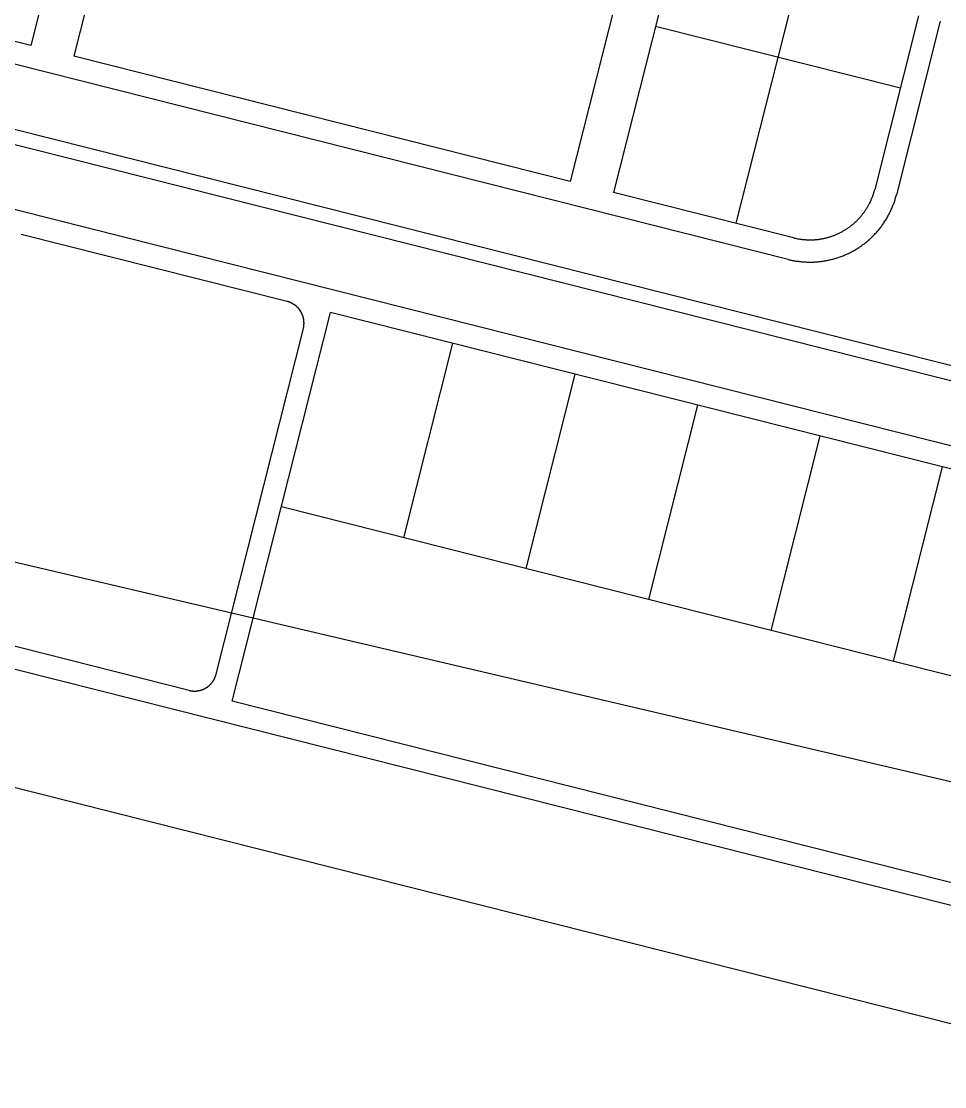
# Model space of a CAD drawing. Header units: metres. Extents: x 680594 to 684853, y 828874 to 830078.
# Drawn here: x 683105.9 to 683230.2, y 829385.3 to 829528.8 of the extents above; entities that cross this region are included whole.
import ezdxf

# ---------------------------------------------------------------- set-up
doc = ezdxf.new("R2010")
doc.units = ezdxf.units.M
doc.layers.add('PLOT_LINES', color=7, linetype='Continuous')

msp = doc.modelspace()

# ---------------------------------------------------------------- linework, layer by layer
at = {"layer": 'PLOT_LINES'}
for points in [[(683118.47, 829570.24), (683107.2, 829525.55)], [(683118.47, 829570.24), (683107.2, 829525.55)], [(683124.29, 829568.78), (683113.01, 829524.08)], [(683124.29, 829568.78), (683113.01, 829524.08)], [(683191.11, 829551.92), (683179.83, 829507.22)], [(683191.11, 829551.92), (683179.83, 829507.22)], [(683196.93, 829550.45), (683185.65, 829505.75)], [(683196.93, 829550.45), (683185.65, 829505.75)], [(683213.41, 829546.29), (683202.13, 829501.59)], [(683213.41, 829546.29), (683202.13, 829501.59)], [(683285.62, 829468.67), (683001.6, 829540.33)], [(683285.62, 829468.67), (683001.6, 829540.33)], [(683285.13, 829466.73), (683001.12, 829538.4)], [(683285.13, 829466.73), (683001.12, 829538.4)], [(683107.2, 829525.55), (683082.96, 829531.67)], [(683107.2, 829525.55), (683082.96, 829531.67)], [(683209.16, 829496.73), (683082.22, 829528.76)], [(683209.16, 829496.73), (683082.22, 829528.76)], [(683226.72, 829529.52), (683220.82, 829506.16)], [(683226.72, 829529.52), (683220.82, 829506.16)], [(683229.62, 829528.79), (683223.73, 829505.43)], [(683229.62, 829528.79), (683223.73, 829505.43)], [(683271.41, 829461.42), (683010.67, 829527.22)], [(683271.41, 829461.42), (683010.67, 829527.22)], [(683224.26, 829519.78), (683191.29, 829528.1)], [(683224.26, 829519.78), (683191.29, 829528.1)], [(683179.83, 829507.22), (683113.01, 829524.08)], [(683179.83, 829507.22), (683113.01, 829524.08)], [(682890.13, 829506.41), (683379.65, 829391.56)], [(682890.13, 829506.41), (683379.65, 829391.56)], [(683209.89, 829499.64), (683185.65, 829505.75)], [(683209.89, 829499.64), (683185.65, 829505.75)], [(683209.16, 829496.73), (683209.29, 829496.69), (683209.43, 829496.66), (683209.57, 829496.63), (683209.7, 829496.6), (683209.84, 829496.58), (683209.98, 829496.55), (683210.11, 829496.53), (683210.25, 829496.51), (683210.39, 829496.49), (683210.53, 829496.47), (683210.67, 829496.45), (683210.81, 829496.43), (683210.94, 829496.42), (683211.08, 829496.41), (683211.22, 829496.4), (683211.36, 829496.39), (683211.5, 829496.38), (683211.64, 829496.37), (683211.78, 829496.37), (683211.92, 829496.36), (683212.06, 829496.36), (683212.2, 829496.36), (683212.34, 829496.37), (683212.48, 829496.37), (683212.62, 829496.37), (683212.76, 829496.38), (683212.9, 829496.39), (683213.04, 829496.4), (683213.18, 829496.41), (683213.31, 829496.43), (683213.45, 829496.44), (683213.59, 829496.46), (683213.73, 829496.48), (683213.87, 829496.5), (683214.01, 829496.52), (683214.14, 829496.54), (683214.28, 829496.56), (683214.42, 829496.59), (683214.56, 829496.62), (683214.69, 829496.65), (683214.83, 829496.68), (683214.96, 829496.71), (683215.1, 829496.75), (683215.23, 829496.78), (683215.37, 829496.82), (683215.5, 829496.86), (683215.64, 829496.9), (683215.77, 829496.94), (683215.9, 829496.98), (683216.03, 829497.03), (683216.17, 829497.08), (683216.3, 829497.12), (683216.43, 829497.17), (683216.56, 829497.22), (683216.69, 829497.28), (683216.82, 829497.33), (683216.94, 829497.39), (683217.07, 829497.44), (683217.2, 829497.5), (683217.32, 829497.56), (683217.45, 829497.62), (683217.57, 829497.69), (683217.7, 829497.75), (683217.82, 829497.82), (683217.94, 829497.89), (683218.06, 829497.95), (683218.19, 829498.02), (683218.3, 829498.1), (683218.42, 829498.17), (683218.54, 829498.24), (683218.66, 829498.32), (683218.78, 829498.4), (683218.89, 829498.47), (683219.01, 829498.55), (683219.12, 829498.64), (683219.23, 829498.72), (683219.34, 829498.8), (683219.45, 829498.89), (683219.56, 829498.97), (683219.67, 829499.06), (683219.78, 829499.15), (683219.89, 829499.24), (683219.99, 829499.33), (683220.1, 829499.42), (683220.2, 829499.52), (683220.3, 829499.61), (683220.41, 829499.71), (683220.51, 829499.81), (683220.6, 829499.9), (683220.7, 829500), (683220.8, 829500.1), (683220.89, 829500.21), (683220.99, 829500.31), (683221.08, 829500.41), (683221.17, 829500.52), (683221.26, 829500.62), (683221.35, 829500.73), (683221.44, 829500.84), (683221.53, 829500.95), (683221.61, 829501.06), (683221.7, 829501.17), (683221.78, 829501.28), (683221.86, 829501.4), (683221.94, 829501.51), (683222.02, 829501.62), (683222.1, 829501.74), (683222.18, 829501.86), (683222.25, 829501.98), (683222.33, 829502.09), (683222.4, 829502.21), (683222.47, 829502.33), (683222.54, 829502.46), (683222.61, 829502.58), (683222.67, 829502.7), (683222.74, 829502.82), (683222.8, 829502.95), (683222.86, 829503.07), (683222.93, 829503.2), (683222.98, 829503.32), (683223.04, 829503.45), (683223.1, 829503.58), (683223.15, 829503.71), (683223.21, 829503.84), (683223.26, 829503.97), (683223.31, 829504.1), (683223.36, 829504.23), (683223.41, 829504.36), (683223.45, 829504.49), (683223.5, 829504.62), (683223.54, 829504.76), (683223.58, 829504.89), (683223.62, 829505.02), (683223.66, 829505.16), (683223.69, 829505.29), (683223.73, 829505.43)], [(683209.16, 829496.73), (683209.29, 829496.69), (683209.43, 829496.66), (683209.57, 829496.63), (683209.7, 829496.6), (683209.84, 829496.58), (683209.98, 829496.55), (683210.11, 829496.53), (683210.25, 829496.51), (683210.39, 829496.49), (683210.53, 829496.47), (683210.67, 829496.45), (683210.81, 829496.43), (683210.94, 829496.42), (683211.08, 829496.41), (683211.22, 829496.4), (683211.36, 829496.39), (683211.5, 829496.38), (683211.64, 829496.37), (683211.78, 829496.37), (683211.92, 829496.36), (683212.06, 829496.36), (683212.2, 829496.36), (683212.34, 829496.37), (683212.48, 829496.37), (683212.62, 829496.37), (683212.76, 829496.38), (683212.9, 829496.39), (683213.04, 829496.4), (683213.18, 829496.41), (683213.31, 829496.43), (683213.45, 829496.44), (683213.59, 829496.46), (683213.73, 829496.48), (683213.87, 829496.5), (683214.01, 829496.52), (683214.14, 829496.54), (683214.28, 829496.56), (683214.42, 829496.59), (683214.56, 829496.62), (683214.69, 829496.65), (683214.83, 829496.68), (683214.96, 829496.71), (683215.1, 829496.75), (683215.23, 829496.78), (683215.37, 829496.82), (683215.5, 829496.86), (683215.64, 829496.9), (683215.77, 829496.94), (683215.9, 829496.98), (683216.03, 829497.03), (683216.17, 829497.08), (683216.3, 829497.12), (683216.43, 829497.17), (683216.56, 829497.22), (683216.69, 829497.28), (683216.82, 829497.33), (683216.94, 829497.39), (683217.07, 829497.44), (683217.2, 829497.5), (683217.32, 829497.56), (683217.45, 829497.62), (683217.57, 829497.69), (683217.7, 829497.75), (683217.82, 829497.82), (683217.94, 829497.89), (683218.06, 829497.95), (683218.19, 829498.02), (683218.3, 829498.1), (683218.42, 829498.17), (683218.54, 829498.24), (683218.66, 829498.32), (683218.78, 829498.4), (683218.89, 829498.47), (683219.01, 829498.55), (683219.12, 829498.64), (683219.23, 829498.72), (683219.34, 829498.8), (683219.45, 829498.89), (683219.56, 829498.97), (683219.67, 829499.06), (683219.78, 829499.15), (683219.89, 829499.24), (683219.99, 829499.33), (683220.1, 829499.42), (683220.2, 829499.52), (683220.3, 829499.61), (683220.41, 829499.71), (683220.51, 829499.81), (683220.6, 829499.9), (683220.7, 829500), (683220.8, 829500.1), (683220.89, 829500.21), (683220.99, 829500.31), (683221.08, 829500.41), (683221.17, 829500.52), (683221.26, 829500.62), (683221.35, 829500.73), (683221.44, 829500.84), (683221.53, 829500.95), (683221.61, 829501.06), (683221.7, 829501.17), (683221.78, 829501.28), (683221.86, 829501.4), (683221.94, 829501.51), (683222.02, 829501.62), (683222.1, 829501.74), (683222.18, 829501.86), (683222.25, 829501.98), (683222.33, 829502.09), (683222.4, 829502.21), (683222.47, 829502.33), (683222.54, 829502.46), (683222.61, 829502.58), (683222.67, 829502.7), (683222.74, 829502.82), (683222.8, 829502.95), (683222.86, 829503.07), (683222.93, 829503.2), (683222.98, 829503.32), (683223.04, 829503.45), (683223.1, 829503.58), (683223.15, 829503.71), (683223.21, 829503.84), (683223.26, 829503.97), (683223.31, 829504.1), (683223.36, 829504.23), (683223.41, 829504.36), (683223.45, 829504.49), (683223.5, 829504.62), (683223.54, 829504.76), (683223.58, 829504.89), (683223.62, 829505.02), (683223.66, 829505.16), (683223.69, 829505.29), (683223.73, 829505.43)], [(683209.89, 829499.64), (683209.99, 829499.61), (683210.1, 829499.59), (683210.2, 829499.57), (683210.3, 829499.54), (683210.4, 829499.52), (683210.51, 829499.5), (683210.61, 829499.49), (683210.71, 829499.47), (683210.82, 829499.45), (683210.92, 829499.44), (683211.02, 829499.43), (683211.13, 829499.42), (683211.23, 829499.4), (683211.34, 829499.4), (683211.44, 829499.39), (683211.55, 829499.38), (683211.65, 829499.37), (683211.75, 829499.37), (683211.86, 829499.37), (683211.96, 829499.36), (683212.07, 829499.36), (683212.17, 829499.36), (683212.28, 829499.37), (683212.38, 829499.37), (683212.49, 829499.37), (683212.59, 829499.38), (683212.7, 829499.38), (683212.8, 829499.39), (683212.9, 829499.4), (683213.01, 829499.41), (683213.11, 829499.42), (683213.22, 829499.43), (683213.32, 829499.45), (683213.42, 829499.46), (683213.53, 829499.48), (683213.63, 829499.5), (683213.73, 829499.51), (683213.84, 829499.53), (683213.94, 829499.55), (683214.04, 829499.58), (683214.14, 829499.6), (683214.25, 829499.62), (683214.35, 829499.65), (683214.45, 829499.68), (683214.55, 829499.71), (683214.65, 829499.73), (683214.75, 829499.76), (683214.85, 829499.8), (683214.95, 829499.83), (683215.05, 829499.86), (683215.15, 829499.9), (683215.25, 829499.93), (683215.34, 829499.97), (683215.44, 829500.01), (683215.54, 829500.05), (683215.64, 829500.09), (683215.73, 829500.13), (683215.83, 829500.17), (683215.92, 829500.22), (683216.02, 829500.26), (683216.11, 829500.31), (683216.2, 829500.36), (683216.3, 829500.4), (683216.39, 829500.45), (683216.48, 829500.5), (683216.57, 829500.56), (683216.66, 829500.61), (683216.75, 829500.66), (683216.84, 829500.72), (683216.93, 829500.77), (683217.02, 829500.83), (683217.11, 829500.89), (683217.19, 829500.95), (683217.28, 829501.01), (683217.36, 829501.07), (683217.45, 829501.13), (683217.53, 829501.19), (683217.61, 829501.26), (683217.7, 829501.32), (683217.78, 829501.39), (683217.86, 829501.45), (683217.94, 829501.52), (683218.02, 829501.59), (683218.1, 829501.66), (683218.17, 829501.73), (683218.25, 829501.8), (683218.33, 829501.87), (683218.4, 829501.94), (683218.48, 829502.02), (683218.55, 829502.09), (683218.62, 829502.17), (683218.69, 829502.25), (683218.77, 829502.32), (683218.83, 829502.4), (683218.9, 829502.48), (683218.97, 829502.56), (683219.04, 829502.64), (683219.1, 829502.72), (683219.17, 829502.8), (683219.23, 829502.89), (683219.3, 829502.97), (683219.36, 829503.05), (683219.42, 829503.14), (683219.48, 829503.22), (683219.54, 829503.31), (683219.6, 829503.4), (683219.66, 829503.48), (683219.71, 829503.57), (683219.77, 829503.66), (683219.82, 829503.75), (683219.88, 829503.84), (683219.93, 829503.93), (683219.98, 829504.02), (683220.03, 829504.12), (683220.08, 829504.21), (683220.13, 829504.3), (683220.17, 829504.4), (683220.22, 829504.49), (683220.26, 829504.58), (683220.31, 829504.68), (683220.35, 829504.78), (683220.39, 829504.87), (683220.43, 829504.97), (683220.47, 829505.07), (683220.51, 829505.16), (683220.54, 829505.26), (683220.58, 829505.36), (683220.61, 829505.46), (683220.65, 829505.56), (683220.68, 829505.66), (683220.71, 829505.76), (683220.74, 829505.86), (683220.77, 829505.96), (683220.79, 829506.06), (683220.82, 829506.16)], [(683209.89, 829499.64), (683209.99, 829499.61), (683210.1, 829499.59), (683210.2, 829499.57), (683210.3, 829499.54), (683210.4, 829499.52), (683210.51, 829499.5), (683210.61, 829499.49), (683210.71, 829499.47), (683210.82, 829499.45), (683210.92, 829499.44), (683211.02, 829499.43), (683211.13, 829499.42), (683211.23, 829499.4), (683211.34, 829499.4), (683211.44, 829499.39), (683211.55, 829499.38), (683211.65, 829499.37), (683211.75, 829499.37), (683211.86, 829499.37), (683211.96, 829499.36), (683212.07, 829499.36), (683212.17, 829499.36), (683212.28, 829499.37), (683212.38, 829499.37), (683212.49, 829499.37), (683212.59, 829499.38), (683212.7, 829499.38), (683212.8, 829499.39), (683212.9, 829499.4), (683213.01, 829499.41), (683213.11, 829499.42), (683213.22, 829499.43), (683213.32, 829499.45), (683213.42, 829499.46), (683213.53, 829499.48), (683213.63, 829499.5), (683213.73, 829499.51), (683213.84, 829499.53), (683213.94, 829499.55), (683214.04, 829499.58), (683214.14, 829499.6), (683214.25, 829499.62), (683214.35, 829499.65), (683214.45, 829499.68), (683214.55, 829499.71), (683214.65, 829499.73), (683214.75, 829499.76), (683214.85, 829499.8), (683214.95, 829499.83), (683215.05, 829499.86), (683215.15, 829499.9), (683215.25, 829499.93), (683215.34, 829499.97), (683215.44, 829500.01), (683215.54, 829500.05), (683215.64, 829500.09), (683215.73, 829500.13), (683215.83, 829500.17), (683215.92, 829500.22), (683216.02, 829500.26), (683216.11, 829500.31), (683216.2, 829500.36), (683216.3, 829500.4), (683216.39, 829500.45), (683216.48, 829500.5), (683216.57, 829500.56), (683216.66, 829500.61), (683216.75, 829500.66), (683216.84, 829500.72), (683216.93, 829500.77), (683217.02, 829500.83), (683217.11, 829500.89), (683217.19, 829500.95), (683217.28, 829501.01), (683217.36, 829501.07), (683217.45, 829501.13), (683217.53, 829501.19), (683217.61, 829501.26), (683217.7, 829501.32), (683217.78, 829501.39), (683217.86, 829501.45), (683217.94, 829501.52), (683218.02, 829501.59), (683218.1, 829501.66), (683218.17, 829501.73), (683218.25, 829501.8), (683218.33, 829501.87), (683218.4, 829501.94), (683218.48, 829502.02), (683218.55, 829502.09), (683218.62, 829502.17), (683218.69, 829502.25), (683218.77, 829502.32), (683218.83, 829502.4), (683218.9, 829502.48), (683218.97, 829502.56), (683219.04, 829502.64), (683219.1, 829502.72), (683219.17, 829502.8), (683219.23, 829502.89), (683219.3, 829502.97), (683219.36, 829503.05), (683219.42, 829503.14), (683219.48, 829503.22), (683219.54, 829503.31), (683219.6, 829503.4), (683219.66, 829503.48), (683219.71, 829503.57), (683219.77, 829503.66), (683219.82, 829503.75), (683219.88, 829503.84), (683219.93, 829503.93), (683219.98, 829504.02), (683220.03, 829504.12), (683220.08, 829504.21), (683220.13, 829504.3), (683220.17, 829504.4), (683220.22, 829504.49), (683220.26, 829504.58), (683220.31, 829504.68), (683220.35, 829504.78), (683220.39, 829504.87), (683220.43, 829504.97), (683220.47, 829505.07), (683220.51, 829505.16), (683220.54, 829505.26), (683220.58, 829505.36), (683220.61, 829505.46), (683220.65, 829505.56), (683220.68, 829505.66), (683220.71, 829505.76), (683220.74, 829505.86), (683220.77, 829505.96), (683220.79, 829506.06), (683220.82, 829506.16)], [(683105.93, 829500.09), (683105.89, 829500.1)], [(683105.93, 829500.09), (683105.89, 829500.1)], [(683141.72, 829491.06), (683105.93, 829500.09)], [(683141.72, 829491.06), (683105.93, 829500.09)], [(683143.9, 829487.41), (683143.9, 829487.45), (683143.91, 829487.48), (683143.92, 829487.51), (683143.93, 829487.55), (683143.93, 829487.58), (683143.94, 829487.62), (683143.95, 829487.65), (683143.95, 829487.69), (683143.96, 829487.72), (683143.96, 829487.76), (683143.96, 829487.79), (683143.97, 829487.82), (683143.97, 829487.86), (683143.98, 829487.89), (683143.98, 829487.93), (683143.98, 829487.96), (683143.98, 829488), (683143.98, 829488.03), (683143.99, 829488.07), (683143.99, 829488.1), (683143.99, 829488.14), (683143.99, 829488.17), (683143.99, 829488.21), (683143.98, 829488.24), (683143.98, 829488.28), (683143.98, 829488.31), (683143.98, 829488.35), (683143.98, 829488.38), (683143.97, 829488.42), (683143.97, 829488.45), (683143.97, 829488.49), (683143.96, 829488.52), (683143.96, 829488.56), (683143.95, 829488.59), (683143.95, 829488.62), (683143.94, 829488.66), (683143.94, 829488.69), (683143.93, 829488.73), (683143.92, 829488.76), (683143.92, 829488.8), (683143.91, 829488.83), (683143.9, 829488.86), (683143.89, 829488.9), (683143.88, 829488.93), (683143.87, 829488.97), (683143.86, 829489), (683143.85, 829489.03), (683143.84, 829489.07), (683143.83, 829489.1), (683143.82, 829489.13), (683143.81, 829489.16), (683143.8, 829489.2), (683143.78, 829489.23), (683143.77, 829489.26), (683143.76, 829489.29), (683143.74, 829489.33), (683143.73, 829489.36), (683143.72, 829489.39), (683143.7, 829489.42), (683143.69, 829489.45), (683143.67, 829489.49), (683143.66, 829489.52), (683143.64, 829489.55), (683143.62, 829489.58), (683143.61, 829489.61), (683143.59, 829489.64), (683143.57, 829489.67), (683143.55, 829489.7), (683143.53, 829489.73), (683143.52, 829489.76), (683143.5, 829489.79), (683143.48, 829489.82), (683143.46, 829489.85), (683143.44, 829489.87), (683143.42, 829489.9), (683143.4, 829489.93), (683143.38, 829489.96), (683143.36, 829489.99), (683143.33, 829490.01), (683143.31, 829490.04), (683143.29, 829490.07), (683143.27, 829490.1), (683143.24, 829490.12), (683143.22, 829490.15), (683143.2, 829490.17), (683143.17, 829490.2), (683143.15, 829490.22), (683143.13, 829490.25), (683143.1, 829490.27), (683143.08, 829490.3), (683143.05, 829490.32), (683143.03, 829490.35), (683143, 829490.37), (683142.97, 829490.39), (683142.95, 829490.42), (683142.92, 829490.44), (683142.89, 829490.46), (683142.87, 829490.48), (683142.84, 829490.51), (683142.81, 829490.53), (683142.78, 829490.55), (683142.76, 829490.57), (683142.73, 829490.59), (683142.7, 829490.61), (683142.67, 829490.63), (683142.64, 829490.65), (683142.61, 829490.67), (683142.58, 829490.69), (683142.55, 829490.7), (683142.52, 829490.72), (683142.49, 829490.74), (683142.46, 829490.76), (683142.43, 829490.77), (683142.4, 829490.79), (683142.37, 829490.81), (683142.34, 829490.82), (683142.31, 829490.84), (683142.28, 829490.85), (683142.25, 829490.87), (683142.21, 829490.88), (683142.18, 829490.9), (683142.15, 829490.91), (683142.12, 829490.93), (683142.09, 829490.94), (683142.05, 829490.95), (683142.02, 829490.96), (683141.99, 829490.97), (683141.95, 829490.99), (683141.92, 829491), (683141.89, 829491.01), (683141.85, 829491.02), (683141.82, 829491.03), (683141.79, 829491.04), (683141.75, 829491.05), (683141.72, 829491.06)], [(683143.9, 829487.41), (683143.9, 829487.45), (683143.91, 829487.48), (683143.92, 829487.52), (683143.93, 829487.55), (683143.93, 829487.58), (683143.94, 829487.62), (683143.95, 829487.65), (683143.95, 829487.69), (683143.96, 829487.72), (683143.96, 829487.76), (683143.97, 829487.79), (683143.97, 829487.83), (683143.97, 829487.86), (683143.98, 829487.9), (683143.98, 829487.93), (683143.98, 829487.97), (683143.98, 829488), (683143.98, 829488.04), (683143.99, 829488.07), (683143.99, 829488.11), (683143.99, 829488.14), (683143.99, 829488.18), (683143.99, 829488.21), (683143.98, 829488.25), (683143.98, 829488.28), (683143.98, 829488.32), (683143.98, 829488.35), (683143.98, 829488.39), (683143.97, 829488.42), (683143.97, 829488.46), (683143.97, 829488.49), (683143.96, 829488.53), (683143.96, 829488.56), (683143.95, 829488.6), (683143.95, 829488.63), (683143.94, 829488.67), (683143.93, 829488.7), (683143.93, 829488.74), (683143.92, 829488.77), (683143.91, 829488.81), (683143.9, 829488.84), (683143.9, 829488.87), (683143.89, 829488.91), (683143.88, 829488.94), (683143.87, 829488.98), (683143.86, 829489.01), (683143.85, 829489.04), (683143.84, 829489.08), (683143.83, 829489.11), (683143.82, 829489.14), (683143.8, 829489.18), (683143.79, 829489.21), (683143.78, 829489.24), (683143.77, 829489.28), (683143.75, 829489.31), (683143.74, 829489.34), (683143.72, 829489.37), (683143.71, 829489.4), (683143.69, 829489.44), (683143.68, 829489.47), (683143.66, 829489.5), (683143.65, 829489.53), (683143.63, 829489.56), (683143.61, 829489.59), (683143.6, 829489.62), (683143.58, 829489.65), (683143.56, 829489.68), (683143.54, 829489.71), (683143.53, 829489.74), (683143.51, 829489.77), (683143.49, 829489.8), (683143.47, 829489.83), (683143.45, 829489.86), (683143.43, 829489.89), (683143.41, 829489.92), (683143.39, 829489.95), (683143.36, 829489.98), (683143.34, 829490), (683143.32, 829490.03), (683143.3, 829490.06), (683143.28, 829490.08), (683143.25, 829490.11), (683143.23, 829490.14), (683143.21, 829490.16), (683143.18, 829490.19), (683143.16, 829490.22), (683143.13, 829490.24), (683143.11, 829490.27), (683143.08, 829490.29), (683143.06, 829490.32), (683143.03, 829490.34), (683143.01, 829490.36), (683142.98, 829490.39), (683142.96, 829490.41), (683142.93, 829490.43), (683142.9, 829490.46), (683142.87, 829490.48), (683142.85, 829490.5), (683142.82, 829490.52), (683142.79, 829490.54), (683142.76, 829490.56), (683142.73, 829490.58), (683142.71, 829490.6), (683142.68, 829490.62), (683142.65, 829490.64), (683142.62, 829490.66), (683142.59, 829490.68), (683142.56, 829490.7), (683142.53, 829490.72), (683142.5, 829490.74), (683142.47, 829490.75), (683142.44, 829490.77), (683142.41, 829490.79), (683142.38, 829490.81), (683142.34, 829490.82), (683142.31, 829490.84), (683142.28, 829490.85), (683142.25, 829490.87), (683142.22, 829490.88), (683142.19, 829490.9), (683142.15, 829490.91), (683142.12, 829490.92), (683142.09, 829490.94), (683142.06, 829490.95), (683142.02, 829490.96), (683141.99, 829490.97), (683141.96, 829490.99), (683141.92, 829491), (683141.89, 829491.01), (683141.86, 829491.02), (683141.82, 829491.03), (683141.79, 829491.04), (683141.75, 829491.05), (683141.72, 829491.06)], [(683134.33, 829437.23), (683147.54, 829489.59)], [(683134.33, 829437.23), (683147.54, 829489.59)], [(683270.68, 829458.51), (683147.54, 829489.59)], [(683270.68, 829458.51), (683147.54, 829489.59)], [(683132.15, 829440.87), (683143.9, 829487.41)], [(683132.15, 829440.87), (683143.9, 829487.41)], [(683157.42, 829459.25), (683164.02, 829485.43)], [(683157.42, 829459.25), (683164.02, 829485.43)], [(683173.9, 829455.09), (683180.5, 829481.27)], [(683173.9, 829455.09), (683180.5, 829481.27)], [(684472.77, 829080.44), (682895.73, 829478.39)], [(683190.38, 829450.93), (683196.99, 829477.11)], [(683190.38, 829450.93), (683196.99, 829477.11)], [(683206.87, 829446.77), (683213.47, 829472.95)], [(683206.87, 829446.77), (683213.47, 829472.95)], [(683256.73, 829403.25), (682995.99, 829469.04)], [(683256.73, 829403.25), (682995.99, 829469.04)], [(683223.35, 829442.61), (683229.95, 829468.79)], [(683223.35, 829442.61), (683229.95, 829468.79)], [(683272.8, 829430.13), (683140.93, 829463.41)], [(683272.8, 829430.13), (683140.93, 829463.41)], [(683128.51, 829438.7), (683092.72, 829447.73)], [(683128.51, 829438.7), (683092.72, 829447.73)], [(683128.51, 829438.7), (683128.54, 829438.69), (683128.58, 829438.68), (683128.61, 829438.67), (683128.64, 829438.67), (683128.68, 829438.66), (683128.71, 829438.65), (683128.75, 829438.65), (683128.78, 829438.64), (683128.82, 829438.64), (683128.85, 829438.63), (683128.89, 829438.63), (683128.92, 829438.62), (683128.95, 829438.62), (683128.99, 829438.62), (683129.02, 829438.61), (683129.06, 829438.61), (683129.09, 829438.61), (683129.13, 829438.61), (683129.16, 829438.61), (683129.2, 829438.61), (683129.23, 829438.61), (683129.27, 829438.61), (683129.3, 829438.61), (683129.34, 829438.61), (683129.37, 829438.61), (683129.41, 829438.61), (683129.44, 829438.61), (683129.48, 829438.61), (683129.51, 829438.62), (683129.55, 829438.62), (683129.58, 829438.62), (683129.62, 829438.63), (683129.65, 829438.63), (683129.69, 829438.64), (683129.72, 829438.64), (683129.75, 829438.65), (683129.79, 829438.66), (683129.82, 829438.66), (683129.86, 829438.67), (683129.89, 829438.68), (683129.93, 829438.68), (683129.96, 829438.69), (683129.99, 829438.7), (683130.03, 829438.71), (683130.06, 829438.72), (683130.09, 829438.73), (683130.13, 829438.74), (683130.16, 829438.75), (683130.19, 829438.76), (683130.23, 829438.77), (683130.26, 829438.78), (683130.29, 829438.8), (683130.33, 829438.81), (683130.36, 829438.82), (683130.39, 829438.83), (683130.42, 829438.85), (683130.45, 829438.86), (683130.49, 829438.88), (683130.52, 829438.89), (683130.55, 829438.91), (683130.58, 829438.92), (683130.61, 829438.94), (683130.64, 829438.95), (683130.67, 829438.97), (683130.7, 829438.99), (683130.73, 829439), (683130.77, 829439.02), (683130.79, 829439.04), (683130.82, 829439.06), (683130.85, 829439.08), (683130.88, 829439.09), (683130.91, 829439.11), (683130.94, 829439.13), (683130.97, 829439.15), (683131, 829439.17), (683131.03, 829439.19), (683131.05, 829439.22), (683131.08, 829439.24), (683131.11, 829439.26), (683131.14, 829439.28), (683131.16, 829439.3), (683131.19, 829439.32), (683131.22, 829439.35), (683131.24, 829439.37), (683131.27, 829439.39), (683131.29, 829439.42), (683131.32, 829439.44), (683131.35, 829439.47), (683131.37, 829439.49), (683131.39, 829439.52), (683131.42, 829439.54), (683131.44, 829439.57), (683131.47, 829439.59), (683131.49, 829439.62), (683131.51, 829439.64), (683131.53, 829439.67), (683131.56, 829439.7), (683131.58, 829439.72), (683131.6, 829439.75), (683131.62, 829439.78), (683131.64, 829439.81), (683131.66, 829439.84), (683131.68, 829439.86), (683131.7, 829439.89), (683131.72, 829439.92), (683131.74, 829439.95), (683131.76, 829439.98), (683131.78, 829440.01), (683131.8, 829440.04), (683131.82, 829440.07), (683131.84, 829440.1), (683131.85, 829440.13), (683131.87, 829440.16), (683131.89, 829440.19), (683131.9, 829440.22), (683131.92, 829440.25), (683131.93, 829440.28), (683131.95, 829440.31), (683131.96, 829440.35), (683131.98, 829440.38), (683131.99, 829440.41), (683132.01, 829440.44), (683132.02, 829440.47), (683132.03, 829440.51), (683132.05, 829440.54), (683132.06, 829440.57), (683132.07, 829440.6), (683132.08, 829440.64), (683132.09, 829440.67), (683132.1, 829440.7), (683132.11, 829440.74), (683132.12, 829440.77), (683132.13, 829440.8), (683132.14, 829440.84), (683132.15, 829440.87)], [(683128.51, 829438.7), (683128.54, 829438.69), (683128.58, 829438.68), (683128.61, 829438.67), (683128.64, 829438.67), (683128.68, 829438.66), (683128.71, 829438.65), (683128.75, 829438.65), (683128.78, 829438.64), (683128.82, 829438.64), (683128.85, 829438.63), (683128.89, 829438.63), (683128.92, 829438.62), (683128.95, 829438.62), (683128.99, 829438.62), (683129.02, 829438.61), (683129.06, 829438.61), (683129.09, 829438.61), (683129.13, 829438.61), (683129.16, 829438.61), (683129.2, 829438.61), (683129.23, 829438.61), (683129.27, 829438.61), (683129.3, 829438.61), (683129.34, 829438.61), (683129.37, 829438.61), (683129.41, 829438.61), (683129.44, 829438.61), (683129.48, 829438.61), (683129.51, 829438.62), (683129.55, 829438.62), (683129.58, 829438.62), (683129.62, 829438.63), (683129.65, 829438.63), (683129.69, 829438.64), (683129.72, 829438.64), (683129.75, 829438.65), (683129.79, 829438.66), (683129.82, 829438.66), (683129.86, 829438.67), (683129.89, 829438.68), (683129.93, 829438.68), (683129.96, 829438.69), (683129.99, 829438.7), (683130.03, 829438.71), (683130.06, 829438.72), (683130.09, 829438.73), (683130.13, 829438.74), (683130.16, 829438.75), (683130.19, 829438.76), (683130.23, 829438.77), (683130.26, 829438.78), (683130.29, 829438.8), (683130.33, 829438.81), (683130.36, 829438.82), (683130.39, 829438.83), (683130.42, 829438.85), (683130.45, 829438.86), (683130.49, 829438.88), (683130.52, 829438.89), (683130.55, 829438.91), (683130.58, 829438.92), (683130.61, 829438.94), (683130.64, 829438.95), (683130.67, 829438.97), (683130.7, 829438.99), (683130.73, 829439), (683130.77, 829439.02), (683130.79, 829439.04), (683130.82, 829439.06), (683130.85, 829439.08), (683130.88, 829439.09), (683130.91, 829439.11), (683130.94, 829439.13), (683130.97, 829439.15), (683131, 829439.17), (683131.03, 829439.19), (683131.05, 829439.22), (683131.08, 829439.24), (683131.11, 829439.26), (683131.14, 829439.28), (683131.16, 829439.3), (683131.19, 829439.32), (683131.22, 829439.35), (683131.24, 829439.37), (683131.27, 829439.39), (683131.29, 829439.42), (683131.32, 829439.44), (683131.35, 829439.47), (683131.37, 829439.49), (683131.39, 829439.52), (683131.42, 829439.54), (683131.44, 829439.57), (683131.47, 829439.59), (683131.49, 829439.62), (683131.51, 829439.64), (683131.53, 829439.67), (683131.56, 829439.7), (683131.58, 829439.72), (683131.6, 829439.75), (683131.62, 829439.78), (683131.64, 829439.81), (683131.66, 829439.84), (683131.68, 829439.86), (683131.7, 829439.89), (683131.72, 829439.92), (683131.74, 829439.95), (683131.76, 829439.98), (683131.78, 829440.01), (683131.8, 829440.04), (683131.82, 829440.07), (683131.84, 829440.1), (683131.85, 829440.13), (683131.87, 829440.16), (683131.89, 829440.19), (683131.9, 829440.22), (683131.92, 829440.25), (683131.93, 829440.28), (683131.95, 829440.31), (683131.96, 829440.35), (683131.98, 829440.38), (683131.99, 829440.41), (683132.01, 829440.44), (683132.02, 829440.47), (683132.03, 829440.51), (683132.05, 829440.54), (683132.06, 829440.57), (683132.07, 829440.6), (683132.08, 829440.64), (683132.09, 829440.67), (683132.1, 829440.7), (683132.11, 829440.74), (683132.12, 829440.77), (683132.13, 829440.8), (683132.14, 829440.84), (683132.15, 829440.87)], [(683257.47, 829406.16), (683134.33, 829437.23)], [(683257.47, 829406.16), (683134.33, 829437.23)]]:
    msp.add_lwpolyline(points, dxfattribs=at)

doc.saveas('drawing.dxf')
